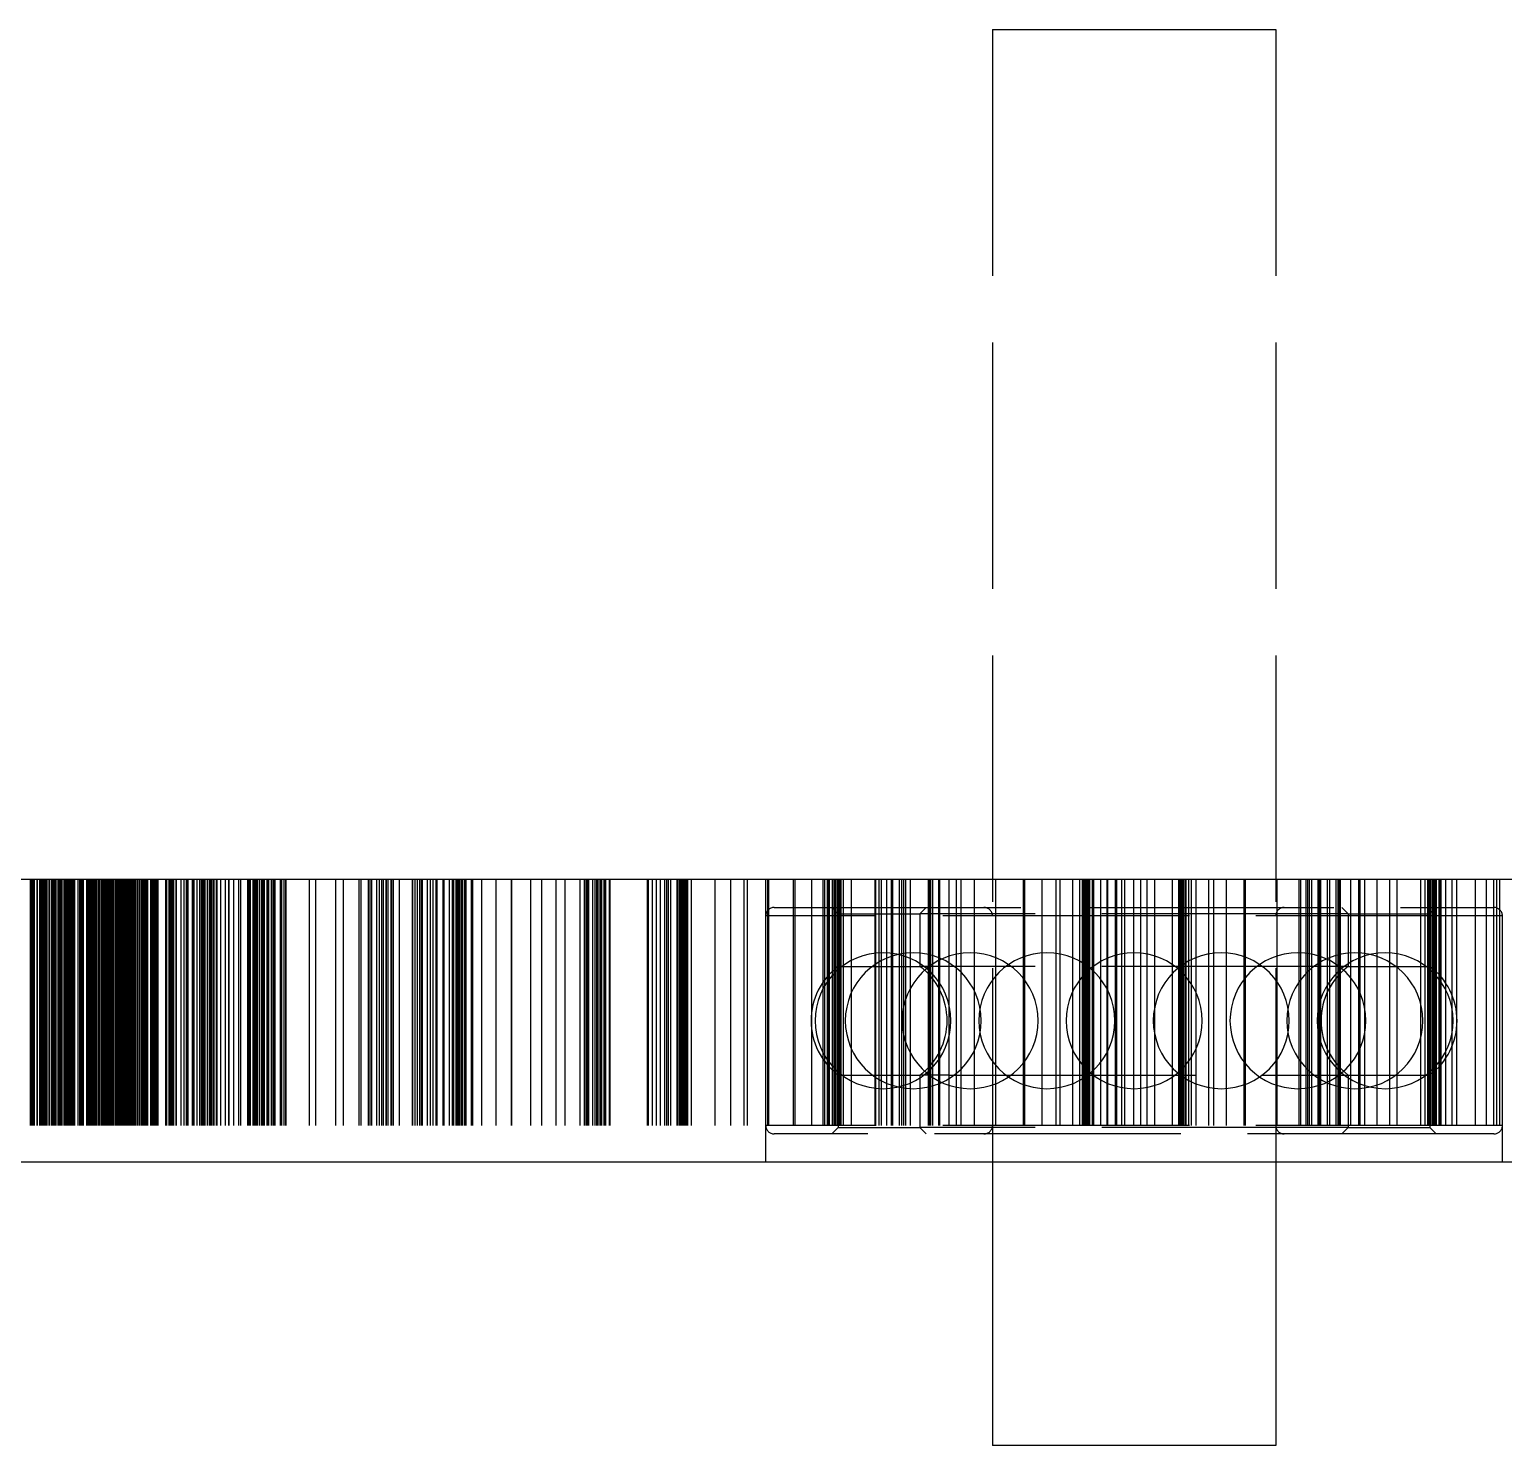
# Model space of a CAD drawing. Extents: x -3282 to 4846, y -1718 to 1845.
# Drawn here: x 4411.6 to 4463.6, y -477.9 to -427.9 of the extents above; entities that cross this region are included whole.
import ezdxf

# ---------------------------------------------------------------- set-up
doc = ezdxf.new("R2010")
doc.units = 0
doc.linetypes.add('DASHED', pattern=[11.05, 8.7, -2.35])
doc.linetypes.add('DOT', pattern=[2.2, 1.1, -1.1])
doc.layers.get('0').update_dxf_attribs({"linetype": 'CONTINUOUS'})
doc.layers.add('INVISIBLE', color=6, linetype='DOT')

msp = doc.modelspace()

# ---------------------------------------------------------------- linework, layer by layer
at = {"color": 1}
for p, q in [((4218.41165, -457.895823), (4526.803805, -457.895823)), ((4526.803805, -467.895823), (4218.41165, -467.895823)), ((4445.550014, -467.895823), (4445.550014, -477.895823)), ((4455.550014, -467.895823), (4455.550014, -477.895823)), ((4455.550014, -477.895823), (4445.550014, -477.895823))]:
    msp.add_line(p, q, dxfattribs=at)
at = {"layer": 'INVISIBLE', "linetype": 'DASHED'}
for p, q in [((4445.550014, -427.895823), (4453.050014, -427.895823)), ((4445.550014, -427.895823), (4445.550014, -467.895823)), ((4453.050014, -427.895823), (4455.550014, -427.895823)), ((4455.550014, -427.895823), (4455.550014, -467.895823)), ((4411.578635, -457.895823), (4411.578635, -467.895823)), ((4411.584308, -457.895823), (4411.584308, -467.895823)), ((4411.59454, -457.895823), (4411.59454, -467.895823)), ((4411.618222, -457.895823), (4411.618222, -467.895823)), ((4411.666254, -457.895823), (4411.666254, -467.895823)), ((4411.693319, -457.895823), (4411.693319, -467.895823)), ((4411.697367, -457.895823), (4411.697367, -467.895823)), ((4411.723903, -457.895823), (4411.723903, -467.895823)), ((4411.82086, -457.895823), (4411.82086, -467.895823)), ((4411.833665, -457.895823), (4411.833665, -467.895823)), ((4411.908695, -457.895823), (4411.908695, -467.895823)), ((4411.91901, -457.895823), (4411.91901, -467.895823)), ((4411.975578, -457.895823), (4411.975578, -467.895823)), ((4411.978363, -457.895823), (4411.978363, -467.895823)), ((4411.999051, -457.895823), (4411.999051, -467.895823)), ((4412.016821, -457.895823), (4412.016821, -467.895823)), ((4412.038075, -457.895823), (4412.038075, -467.895823)), ((4412.057458, -457.895823), (4412.057458, -467.895823)), ((4412.08218, -457.895823), (4412.08218, -467.895823)), ((4412.129649, -457.895823), (4412.129649, -467.895823)), ((4412.166221, -457.895823), (4412.166221, -467.895823)), ((4412.239457, -457.895823), (4412.239457, -467.895823)), ((4412.241621, -457.895823), (4412.241621, -467.895823)), ((4412.251628, -457.895823), (4412.251628, -467.895823)), ((4412.329322, -457.895823), (4412.329322, -467.895823)), ((4412.345583, -457.895823), (4412.345583, -467.895823)), ((4412.353946, -457.895823), (4412.353946, -467.895823)), ((4412.364585, -457.895823), (4412.364585, -467.895823)), ((4412.371982, -457.895823), (4412.371982, -467.895823)), ((4412.374508, -457.895823), (4412.374508, -467.895823)), ((4412.385132, -457.895823), (4412.385132, -467.895823)), ((4412.40103, -457.895823), (4412.40103, -467.895823)), ((4412.422218, -457.895823), (4412.422218, -467.895823)), ((4412.441318, -457.895823), (4412.441318, -467.895823)), ((4412.462951, -457.895823), (4412.462951, -467.895823)), ((4412.467903, -457.895823), (4412.467903, -467.895823)), ((4412.471678, -457.895823), (4412.471678, -467.895823)), ((4412.473357, -457.895823), (4412.473357, -467.895823)), ((4412.488397, -457.895823), (4412.488397, -467.895823)), ((4412.564717, -457.895823), (4412.564717, -467.895823)), ((4412.570732, -457.895823), (4412.570732, -467.895823)), ((4412.597326, -457.895823), (4412.597326, -467.895823)), ((4412.641024, -457.895823), (4412.641024, -467.895823)), ((4412.675717, -457.895823), (4412.675717, -467.895823)), ((4412.684802, -457.895823), (4412.684802, -467.895823)), ((4412.695926, -457.895823), (4412.695926, -467.895823)), ((4412.705078, -457.895823), (4412.705078, -467.895823)), ((4412.77589, -457.895823), (4412.77589, -467.895823)), ((4412.785585, -457.895823), (4412.785585, -467.895823)), ((4412.809782, -457.895823), (4412.809782, -467.895823)), ((4412.815722, -457.895823), (4412.815722, -467.895823)), ((4412.821821, -457.895823), (4412.821821, -467.895823)), ((4412.857368, -457.895823), (4412.857368, -467.895823)), ((4412.863269, -457.895823), (4412.863269, -467.895823)), ((4412.868597, -457.895823), (4412.868597, -467.895823)), ((4412.873984, -457.895823), (4412.873984, -467.895823)), ((4412.91506, -457.895823), (4412.91506, -467.895823)), ((4412.963481, -457.895823), (4412.963481, -467.895823)), ((4412.988818, -457.895823), (4412.988818, -467.895823)), ((4413.002809, -457.895823), (4413.002809, -467.895823)), ((4413.010096, -457.895823), (4413.010096, -467.895823)), ((4413.02987, -457.895823), (4413.02987, -467.895823)), ((4413.044841, -457.895823), (4413.044841, -467.895823)), ((4413.050166, -457.895823), (4413.050166, -467.895823)), ((4413.068494, -457.895823), (4413.068494, -467.895823)), ((4413.076401, -457.895823), (4413.076401, -467.895823)), ((4413.080044, -457.895823), (4413.080044, -467.895823)), ((4413.097269, -457.895823), (4413.097269, -467.895823)), ((4413.106768, -457.895823), (4413.106768, -467.895823)), ((4413.137839, -457.895823), (4413.137839, -467.895823)), ((4413.151533, -457.895823), (4413.151533, -467.895823)), ((4413.264911, -457.895823), (4413.264911, -467.895823)), ((4413.327202, -457.895823), (4413.327202, -467.895823)), ((4413.330756, -457.895823), (4413.330756, -467.895823)), ((4413.337474, -457.895823), (4413.337474, -467.895823)), ((4413.340044, -457.895823), (4413.340044, -467.895823)), ((4413.34609, -457.895823), (4413.34609, -467.895823)), ((4413.362205, -457.895823), (4413.362205, -467.895823)), ((4413.38755, -457.895823), (4413.38755, -467.895823)), ((4413.394971, -457.895823), (4413.394971, -467.895823)), ((4413.398058, -457.895823), (4413.398058, -467.895823)), ((4413.416077, -457.895823), (4413.416077, -467.895823)), ((4413.428379, -457.895823), (4413.428379, -467.895823)), ((4413.457221, -457.895823), (4413.457221, -467.895823)), ((4413.566439, -457.895823), (4413.566439, -467.895823)), ((4413.582259, -457.895823), (4413.582259, -467.895823)), ((4413.590771, -457.895823), (4413.590771, -467.895823)), ((4413.599584, -457.895823), (4413.599584, -467.895823)), ((4413.607915, -457.895823), (4413.607915, -467.895823)), ((4413.624246, -457.895823), (4413.624246, -467.895823)), ((4413.634954, -457.895823), (4413.634954, -467.895823)), ((4413.657862, -457.895823), (4413.657862, -467.895823)), ((4413.668225, -457.895823), (4413.668225, -467.895823)), ((4413.676367, -457.895823), (4413.676367, -467.895823)), ((4413.687173, -457.895823), (4413.687173, -467.895823)), ((4413.697384, -457.895823), (4413.697384, -467.895823)), ((4413.748123, -457.895823), (4413.748123, -467.895823)), ((4413.782662, -457.895823), (4413.782662, -467.895823)), ((4413.809811, -457.895823), (4413.809811, -467.895823)), ((4413.839021, -457.895823), (4413.839021, -467.895823)), ((4413.852854, -457.895823), (4413.852854, -467.895823)), ((4413.855122, -457.895823), (4413.855122, -467.895823)), ((4413.857727, -457.895823), (4413.857727, -467.895823)), ((4413.866657, -457.895823), (4413.866657, -467.895823)), ((4413.912584, -457.895823), (4413.912584, -467.895823)), ((4413.919051, -457.895823), (4413.919051, -467.895823)), ((4413.981911, -457.895823), (4413.981911, -467.895823)), ((4413.985754, -457.895823), (4413.985754, -467.895823)), ((4413.990458, -457.895823), (4413.990458, -467.895823)), ((4413.9963, -457.895823), (4413.9963, -467.895823)), ((4414.00036, -457.895823), (4414.00036, -467.895823)), ((4414.009905, -457.895823), (4414.009905, -467.895823)), ((4414.015965, -457.895823), (4414.015965, -467.895823)), ((4414.078477, -457.895823), (4414.078477, -467.895823)), ((4414.085195, -457.895823), (4414.085195, -467.895823)), ((4414.104329, -457.895823), (4414.104329, -467.895823)), ((4414.134533, -457.895823), (4414.134533, -467.895823)), ((4414.138462, -457.895823), (4414.138462, -467.895823)), ((4414.145831, -457.895823), (4414.145831, -467.895823)), ((4414.147738, -457.895823), (4414.147738, -467.895823)), ((4414.156375, -457.895823), (4414.156375, -467.895823)), ((4414.174632, -457.895823), (4414.174632, -467.895823)), ((4414.183952, -457.895823), (4414.183952, -467.895823)), ((4414.202219, -457.895823), (4414.202219, -467.895823)), ((4414.209134, -457.895823), (4414.209134, -467.895823)), ((4414.251212, -457.895823), (4414.251212, -467.895823)), ((4414.260909, -457.895823), (4414.260909, -467.895823)), ((4414.303661, -457.895823), (4414.303661, -467.895823)), ((4414.306368, -457.895823), (4414.306368, -467.895823)), ((4414.329614, -457.895823), (4414.329614, -467.895823)), ((4414.334356, -457.895823), (4414.334356, -467.895823)), ((4414.370822, -457.895823), (4414.370822, -467.895823)), ((4414.407818, -457.895823), (4414.407818, -467.895823)), ((4414.414282, -457.895823), (4414.414282, -467.895823)), ((4414.416192, -457.895823), (4414.416192, -467.895823)), ((4414.418004, -457.895823), (4414.418004, -467.895823)), ((4414.422156, -457.895823), (4414.422156, -467.895823)), ((4414.442517, -457.895823), (4414.442517, -467.895823)), ((4414.445348, -457.895823), (4414.445348, -467.895823)), ((4414.490284, -457.895823), (4414.490284, -467.895823)), ((4414.512749, -457.895823), (4414.512749, -467.895823)), ((4414.526868, -457.895823), (4414.526868, -467.895823)), ((4414.528739, -457.895823), (4414.528739, -467.895823)), ((4414.577753, -457.895823), (4414.577753, -467.895823)), ((4414.578782, -457.895823), (4414.578782, -467.895823)), ((4414.591387, -457.895823), (4414.591387, -467.895823)), ((4414.60356, -457.895823), (4414.60356, -467.895823)), ((4414.610945, -457.895823), (4414.610945, -467.895823)), ((4414.623229, -457.895823), (4414.623229, -467.895823)), ((4414.626968, -457.895823), (4414.626968, -467.895823)), ((4414.639543, -457.895823), (4414.639543, -467.895823)), ((4414.675079, -457.895823), (4414.675079, -467.895823)), ((4414.68538, -457.895823), (4414.68538, -467.895823)), ((4414.689481, -457.895823), (4414.689481, -467.895823)), ((4414.694876, -457.895823), (4414.694876, -467.895823)), ((4414.713492, -457.895823), (4414.713492, -467.895823)), ((4414.716834, -457.895823), (4414.716834, -467.895823)), ((4414.72857, -457.895823), (4414.72857, -467.895823)), ((4414.754549, -457.895823), (4414.754549, -467.895823)), ((4414.779458, -457.895823), (4414.779458, -467.895823)), ((4414.832848, -457.895823), (4414.832848, -467.895823)), ((4414.847275, -457.895823), (4414.847275, -467.895823)), ((4414.860744, -457.895823), (4414.860744, -467.895823)), ((4414.864685, -457.895823), (4414.864685, -467.895823)), ((4414.874583, -457.895823), (4414.874583, -467.895823)), ((4414.902083, -457.895823), (4414.902083, -467.895823)), ((4414.906838, -457.895823), (4414.906838, -467.895823)), ((4414.926047, -457.895823), (4414.926047, -467.895823)), ((4414.927086, -457.895823), (4414.927086, -467.895823)), ((4414.944829, -457.895823), (4414.944829, -467.895823)), ((4414.947597, -457.895823), (4414.947597, -467.895823)), ((4414.974191, -457.895823), (4414.974191, -467.895823)), ((4414.988839, -457.895823), (4414.988839, -467.895823)), ((4415.005939, -457.895823), (4415.005939, -467.895823)), ((4415.009647, -457.895823), (4415.009647, -467.895823)), ((4415.011167, -457.895823), (4415.011167, -467.895823)), ((4415.035107, -457.895823), (4415.035107, -467.895823)), ((4415.039833, -457.895823), (4415.039833, -467.895823)), ((4415.042295, -457.895823), (4415.042295, -467.895823)), ((4415.05367, -457.895823), (4415.05367, -467.895823)), ((4415.081613, -457.895823), (4415.081613, -467.895823)), ((4415.109721, -457.895823), (4415.109721, -467.895823)), ((4415.118483, -457.895823), (4415.118483, -467.895823)), ((4415.128817, -457.895823), (4415.128817, -467.895823)), ((4415.133576, -457.895823), (4415.133576, -467.895823)), ((4415.142871, -457.895823), (4415.142871, -467.895823)), ((4415.180113, -457.895823), (4415.180113, -467.895823)), ((4415.181665, -457.895823), (4415.181665, -467.895823)), ((4415.206822, -457.895823), (4415.206822, -467.895823)), ((4415.217101, -457.895823), (4415.217101, -467.895823)), ((4415.24185, -457.895823), (4415.24185, -467.895823)), ((4415.269992, -457.895823), (4415.269992, -467.895823)), ((4415.276145, -457.895823), (4415.276145, -467.895823)), ((4415.280137, -457.895823), (4415.280137, -467.895823)), ((4415.286698, -457.895823), (4415.286698, -467.895823)), ((4415.296111, -457.895823), (4415.296111, -467.895823)), ((4415.304863, -457.895823), (4415.304863, -467.895823)), ((4415.359319, -457.895823), (4415.359319, -467.895823)), ((4415.361408, -457.895823), (4415.361408, -467.895823)), ((4415.419224, -457.895823), (4415.419224, -467.895823)), ((4415.432935, -457.895823), (4415.432935, -467.895823)), ((4415.435882, -457.895823), (4415.435882, -467.895823)), ((4415.491645, -457.895823), (4415.491645, -467.895823)), ((4415.492749, -457.895823), (4415.492749, -467.895823)), ((4415.514217, -457.895823), (4415.514217, -467.895823)), ((4415.522025, -457.895823), (4415.522025, -467.895823)), ((4415.536128, -457.895823), (4415.536128, -467.895823)), ((4415.583683, -457.895823), (4415.583683, -467.895823)), ((4415.594157, -457.895823), (4415.594157, -467.895823)), ((4415.607596, -457.895823), (4415.607596, -467.895823)), ((4415.658038, -457.895823), (4415.658038, -467.895823)), ((4415.659413, -457.895823), (4415.659413, -467.895823)), ((4415.667254, -457.895823), (4415.667254, -467.895823)), ((4415.68317, -457.895823), (4415.68317, -467.895823)), ((4415.690621, -457.895823), (4415.690621, -467.895823)), ((4415.712643, -457.895823), (4415.712643, -467.895823)), ((4415.713774, -457.895823), (4415.713774, -467.895823)), ((4415.721675, -457.895823), (4415.721675, -467.895823)), ((4415.836595, -457.895823), (4415.836595, -467.895823)), ((4415.841324, -457.895823), (4415.841324, -467.895823)), ((4415.888304, -457.895823), (4415.888304, -467.895823)), ((4415.939215, -457.895823), (4415.939215, -467.895823)), ((4415.954664, -457.895823), (4415.954664, -467.895823)), ((4415.961908, -457.895823), (4415.961908, -467.895823)), ((4415.999636, -457.895823), (4415.999636, -467.895823)), ((4416.01115, -457.895823), (4416.01115, -467.895823)), ((4416.01852, -457.895823), (4416.01852, -467.895823)), ((4416.04229, -457.895823), (4416.04229, -467.895823)), ((4416.06041, -457.895823), (4416.06041, -467.895823)), ((4416.088445, -457.895823), (4416.088445, -467.895823)), ((4416.356995, -457.895823), (4416.356995, -467.895823)), ((4416.396676, -457.895823), (4416.396676, -467.895823)), ((4416.480452, -457.895823), (4416.480452, -467.895823)), ((4416.498675, -457.895823), (4416.498675, -467.895823)), ((4416.536169, -457.895823), (4416.536169, -467.895823)), ((4416.542766, -457.895823), (4416.542766, -467.895823)), ((4416.55941, -457.895823), (4416.55941, -467.895823)), ((4416.565921, -457.895823), (4416.565921, -467.895823)), ((4416.590638, -457.895823), (4416.590638, -467.895823)), ((4416.595299, -457.895823), (4416.595299, -467.895823)), ((4416.605152, -457.895823), (4416.605152, -467.895823)), ((4416.613031, -457.895823), (4416.613031, -467.895823)), ((4416.629606, -457.895823), (4416.629606, -467.895823)), ((4416.640105, -457.895823), (4416.640105, -467.895823)), ((4416.640902, -457.895823), (4416.640902, -467.895823)), ((4416.721452, -457.895823), (4416.721452, -467.895823)), ((4416.7331, -457.895823), (4416.7331, -467.895823)), ((4416.898484, -457.895823), (4416.898484, -467.895823)), ((4417.011618, -457.895823), (4417.011618, -467.895823)), ((4417.084833, -457.895823), (4417.084833, -467.895823)), ((4417.096434, -457.895823), (4417.096434, -467.895823)), ((4417.111754, -457.895823), (4417.111754, -467.895823)), ((4417.11318, -457.895823), (4417.11318, -467.895823)), ((4417.151532, -457.895823), (4417.151532, -467.895823)), ((4417.299652, -457.895823), (4417.299652, -467.895823)), ((4417.349773, -457.895823), (4417.349773, -467.895823)), ((4417.357965, -457.895823), (4417.357965, -467.895823)), ((4417.465785, -457.895823), (4417.465785, -467.895823)), ((4417.556179, -457.895823), (4417.556179, -467.895823)), ((4417.617088, -457.895823), (4417.617088, -467.895823)), ((4417.620132, -457.895823), (4417.620132, -467.895823)), ((4417.626378, -457.895823), (4417.626378, -467.895823)), ((4417.651412, -457.895823), (4417.651412, -467.895823)), ((4417.659855, -457.895823), (4417.659855, -467.895823)), ((4417.695975, -457.895823), (4417.695975, -467.895823)), ((4417.69907, -457.895823), (4417.69907, -467.895823)), ((4417.703585, -457.895823), (4417.703585, -467.895823)), ((4417.742332, -457.895823), (4417.742332, -467.895823)), ((4417.751089, -457.895823), (4417.751089, -467.895823)), ((4417.825895, -457.895823), (4417.825895, -467.895823)), ((4417.90258, -457.895823), (4417.90258, -467.895823)), ((4417.912974, -457.895823), (4417.912974, -467.895823)), ((4417.946091, -457.895823), (4417.946091, -467.895823)), ((4417.970189, -457.895823), (4417.970189, -467.895823)), ((4417.987531, -457.895823), (4417.987531, -467.895823)), ((4418.038334, -457.895823), (4418.038334, -467.895823)), ((4418.070512, -457.895823), (4418.070512, -467.895823)), ((4418.149567, -457.895823), (4418.149567, -467.895823)), ((4418.151286, -457.895823), (4418.151286, -467.895823)), ((4418.175505, -457.895823), (4418.175505, -467.895823)), ((4418.307439, -457.895823), (4418.307439, -467.895823)), ((4418.462784, -457.895823), (4418.462784, -467.895823)), ((4418.586165, -457.895823), (4418.586165, -467.895823)), ((4418.595183, -457.895823), (4418.595183, -467.895823)), ((4418.757308, -457.895823), (4418.757308, -467.895823)), ((4418.93457, -457.895823), (4418.93457, -467.895823)), ((4419.005492, -457.895823), (4419.005492, -467.895823)), ((4419.010202, -457.895823), (4419.010202, -467.895823)), ((4419.259364, -457.895823), (4419.259364, -467.895823)), ((4419.296957, -457.895823), (4419.296957, -467.895823)), ((4419.319605, -457.895823), (4419.319605, -467.895823)), ((4419.352288, -457.895823), (4419.352288, -467.895823)), ((4419.354417, -457.895823), (4419.354417, -467.895823)), ((4419.437247, -457.895823), (4419.437247, -467.895823)), ((4419.462575, -457.895823), (4419.462575, -467.895823)), ((4419.472196, -457.895823), (4419.472196, -467.895823)), ((4419.506013, -457.895823), (4419.506013, -467.895823)), ((4419.54622, -457.895823), (4419.54622, -467.895823)), ((4419.595903, -457.895823), (4419.595903, -467.895823)), ((4419.669595, -457.895823), (4419.669595, -467.895823)), ((4419.674828, -457.895823), (4419.674828, -467.895823)), ((4419.744783, -457.895823), (4419.744783, -467.895823)), ((4419.779069, -457.895823), (4419.779069, -467.895823)), ((4419.805102, -457.895823), (4419.805102, -467.895823)), ((4419.848797, -457.895823), (4419.848797, -467.895823)), ((4419.934929, -457.895823), (4419.934929, -467.895823)), ((4419.941248, -457.895823), (4419.941248, -467.895823)), ((4419.984212, -457.895823), (4419.984212, -467.895823)), ((4419.996137, -457.895823), (4419.996137, -467.895823)), ((4420.088313, -457.895823), (4420.088313, -467.895823)), ((4420.107524, -457.895823), (4420.107524, -467.895823)), ((4420.163638, -457.895823), (4420.163638, -467.895823)), ((4420.198327, -457.895823), (4420.198327, -467.895823)), ((4420.217642, -457.895823), (4420.217642, -467.895823)), ((4420.221645, -457.895823), (4420.221645, -467.895823)), ((4420.412206, -457.895823), (4420.412206, -467.895823)), ((4420.442367, -457.895823), (4420.442367, -467.895823)), ((4420.449359, -457.895823), (4420.449359, -467.895823)), ((4420.451923, -457.895823), (4420.451923, -467.895823)), ((4420.536485, -457.895823), (4420.536485, -467.895823)), ((4420.598041, -457.895823), (4420.598041, -467.895823)), ((4420.601041, -457.895823), (4420.601041, -467.895823)), ((4420.61076, -457.895823), (4420.61076, -467.895823)), ((4421.434325, -457.895823), (4421.434325, -467.895823)), ((4421.655655, -457.895823), (4421.655655, -467.895823)), ((4422.35827, -457.895823), (4422.35827, -467.895823)), ((4422.627947, -457.895823), (4422.627947, -467.895823)), ((4423.184131, -457.895823), (4423.184131, -467.895823)), ((4423.25512, -457.895823), (4423.25512, -467.895823)), ((4423.510663, -457.895823), (4423.510663, -467.895823)), ((4423.574796, -457.895823), (4423.574796, -467.895823)), ((4423.63309, -457.895823), (4423.63309, -467.895823)), ((4423.805539, -457.895823), (4423.805539, -467.895823)), ((4423.812637, -457.895823), (4423.812637, -467.895823)), ((4423.905832, -457.895823), (4423.905832, -467.895823)), ((4423.983616, -457.895823), (4423.983616, -467.895823)), ((4424.038434, -457.895823), (4424.038434, -467.895823)), ((4424.142628, -457.895823), (4424.142628, -467.895823)), ((4424.150064, -457.895823), (4424.150064, -467.895823)), ((4424.213395, -457.895823), (4424.213395, -467.895823)), ((4424.31432, -457.895823), (4424.31432, -467.895823)), ((4424.334403, -457.895823), (4424.334403, -467.895823)), ((4424.390816, -457.895823), (4424.390816, -467.895823)), ((4424.607956, -457.895823), (4424.607956, -467.895823)), ((4425.072567, -457.895823), (4425.072567, -467.895823)), ((4425.075693, -457.895823), (4425.075693, -467.895823)), ((4425.166861, -457.895823), (4425.166861, -467.895823)), ((4425.247541, -457.895823), (4425.247541, -467.895823)), ((4425.321518, -457.895823), (4425.321518, -467.895823)), ((4425.386922, -457.895823), (4425.386922, -467.895823)), ((4425.418936, -457.895823), (4425.418936, -467.895823)), ((4425.597942, -457.895823), (4425.597942, -467.895823)), ((4425.70488, -457.895823), (4425.70488, -467.895823)), ((4425.799195, -457.895823), (4425.799195, -467.895823)), ((4425.905716, -457.895823), (4425.905716, -467.895823)), ((4425.941133, -457.895823), (4425.941133, -467.895823)), ((4426.153618, -457.895823), (4426.153618, -467.895823)), ((4426.184491, -457.895823), (4426.184491, -467.895823)), ((4426.369052, -457.895823), (4426.369052, -467.895823)), ((4426.474009, -457.895823), (4426.474009, -467.895823)), ((4426.502141, -457.895823), (4426.502141, -467.895823)), ((4426.528404, -457.895823), (4426.528404, -467.895823)), ((4426.610335, -457.895823), (4426.610335, -467.895823)), ((4426.613856, -457.895823), (4426.613856, -467.895823)), ((4426.66127, -457.895823), (4426.66127, -467.895823)), ((4426.669499, -457.895823), (4426.669499, -467.895823)), ((4426.702692, -457.895823), (4426.702692, -467.895823)), ((4426.733017, -457.895823), (4426.733017, -467.895823)), ((4426.793602, -457.895823), (4426.793602, -467.895823)), ((4426.798091, -457.895823), (4426.798091, -467.895823)), ((4426.83734, -457.895823), (4426.83734, -467.895823)), ((4426.904389, -457.895823), (4426.904389, -467.895823)), ((4426.918562, -457.895823), (4426.918562, -467.895823)), ((4426.960429, -457.895823), (4426.960429, -467.895823)), ((4427.15274, -457.895823), (4427.15274, -467.895823)), ((4427.192023, -457.895823), (4427.192023, -467.895823)), ((4427.511772, -457.895823), (4427.511772, -467.895823)), ((4427.512758, -457.895823), (4427.512758, -467.895823)), ((4428.021192, -457.895823), (4428.021192, -467.895823)), ((4428.565628, -457.895823), (4428.565628, -467.895823)), ((4428.577048, -457.895823), (4428.577048, -467.895823)), ((4429.244359, -457.895823), (4429.244359, -467.895823)), ((4429.626535, -457.895823), (4429.626535, -467.895823)), ((4430.142374, -457.895823), (4430.142374, -467.895823)), ((4430.457703, -457.895823), (4430.457703, -467.895823)), ((4430.981706, -457.895823), (4430.981706, -467.895823)), ((4431.134116, -457.895823), (4431.134116, -467.895823)), ((4431.191457, -457.895823), (4431.191457, -467.895823)), ((4431.243706, -457.895823), (4431.243706, -467.895823)), ((4431.291047, -457.895823), (4431.291047, -467.895823)), ((4431.430166, -457.895823), (4431.430166, -467.895823)), ((4431.43586, -457.895823), (4431.43586, -467.895823)), ((4431.510358, -457.895823), (4431.510358, -467.895823)), ((4431.572131, -457.895823), (4431.572131, -467.895823)), ((4431.61542, -457.895823), (4431.61542, -467.895823)), ((4431.697053, -457.895823), (4431.697053, -467.895823)), ((4431.702843, -457.895823), (4431.702843, -467.895823)), ((4431.751931, -457.895823), (4431.751931, -467.895823)), ((4431.829175, -457.895823), (4431.829175, -467.895823)), ((4431.844364, -457.895823), (4431.844364, -467.895823)), ((4431.886581, -457.895823), (4431.886581, -467.895823)), ((4432.017529, -457.895823), (4432.017529, -467.895823)), ((4432.042266, -457.895823), (4432.042266, -467.895823)), ((4433.36189, -457.895823), (4433.36189, -467.895823)), ((4433.385388, -457.895823), (4433.385388, -467.895823)), ((4433.397092, -457.895823), (4433.397092, -467.895823)), ((4433.54149, -457.895823), (4433.54149, -467.895823)), ((4433.679217, -457.895823), (4433.679217, -467.895823)), ((4433.820299, -457.895823), (4433.820299, -467.895823)), ((4433.973942, -457.895823), (4433.973942, -467.895823)), ((4434.039595, -457.895823), (4434.039595, -467.895823)), ((4434.101952, -457.895823), (4434.101952, -467.895823)), ((4434.183907, -457.895823), (4434.183907, -467.895823)), ((4434.411986, -457.895823), (4434.411986, -467.895823)), ((4434.425722, -457.895823), (4434.425722, -467.895823)), ((4434.438906, -457.895823), (4434.438906, -467.895823)), ((4434.497971, -457.895823), (4434.497971, -467.895823)), ((4434.508081, -457.895823), (4434.508081, -467.895823)), ((4434.53768, -457.895823), (4434.53768, -467.895823)), ((4434.549277, -457.895823), (4434.549277, -467.895823)), ((4434.560447, -457.895823), (4434.560447, -467.895823)), ((4434.597354, -457.895823), (4434.597354, -467.895823)), ((4434.599008, -457.895823), (4434.599008, -467.895823)), ((4434.62181, -457.895823), (4434.62181, -467.895823)), ((4434.642525, -457.895823), (4434.642525, -467.895823)), ((4434.658154, -457.895823), (4434.658154, -467.895823)), ((4434.669321, -457.895823), (4434.669321, -467.895823)), ((4434.690544, -457.895823), (4434.690544, -467.895823)), ((4434.693006, -457.895823), (4434.693006, -467.895823)), ((4434.714902, -457.895823), (4434.714902, -467.895823)), ((4434.753892, -457.895823), (4434.753892, -467.895823)), ((4434.762408, -457.895823), (4434.762408, -467.895823)), ((4434.788199, -457.895823), (4434.788199, -467.895823)), ((4434.915847, -457.895823), (4434.915847, -467.895823)), ((4434.917585, -457.895823), (4434.917585, -467.895823)), ((4435.752532, -457.895823), (4435.752532, -467.895823)), ((4436.300219, -457.895823), (4436.300219, -467.895823)), ((4436.771062, -457.895823), (4436.771062, -467.895823)), ((4436.897207, -457.895823), (4436.897207, -467.895823)), ((4437.550014, -459.195823), (4437.550014, -457.895823)), ((4437.61175, -457.895823), (4437.61175, -467.895823)), ((4437.649712, -457.895823), (4437.649712, -467.895823)), ((4438.511871, -457.895823), (4438.511871, -467.895823)), ((4438.57012, -457.895823), (4438.57012, -467.895823)), ((4439.165589, -457.895823), (4439.165589, -467.895823)), ((4439.563521, -457.895823), (4439.563521, -467.895823)), ((4439.624827, -457.895823), (4439.624827, -467.895823)), ((4439.718312, -457.895823), (4439.718312, -467.895823)), ((4439.756394, -457.895823), (4439.756394, -467.895823)), ((4439.790713, -457.895823), (4439.790713, -467.895823)), ((4439.890423, -457.895823), (4439.890423, -467.895823)), ((4439.894464, -457.895823), (4439.894464, -467.895823)), ((4439.947008, -457.895823), (4439.947008, -467.895823)), ((4439.990071, -457.895823), (4439.990071, -467.895823)), ((4440.019937, -457.895823), (4440.019937, -467.895823)), ((4440.075443, -457.895823), (4440.075443, -467.895823)), ((4440.079333, -457.895823), (4440.079333, -467.895823)), ((4440.112034, -457.895823), (4440.112034, -467.895823)), ((4440.162221, -457.895823), (4440.162221, -467.895823)), ((4440.171852, -457.895823), (4440.171852, -467.895823)), ((4440.198028, -457.895823), (4440.198028, -467.895823)), ((4440.285453, -457.895823), (4440.285453, -467.895823)), ((4440.561489, -457.895823), (4440.561489, -467.895823)), ((4441.396625, -457.895823), (4441.396625, -467.895823)), ((4441.422332, -457.895823), (4441.422332, -467.895823)), ((4441.53385, -457.895823), (4441.53385, -467.895823)), ((4441.619256, -457.895823), (4441.619256, -467.895823)), ((4441.813359, -457.895823), (4441.813359, -467.895823)), ((4441.980705, -457.895823), (4441.980705, -467.895823)), ((4442.020858, -457.895823), (4442.020858, -467.895823)), ((4442.261993, -457.895823), (4442.261993, -467.895823)), ((4442.338377, -457.895823), (4442.338377, -467.895823)), ((4442.414485, -457.895823), (4442.414485, -467.895823)), ((4442.484461, -457.895823), (4442.484461, -467.895823)), ((4442.648884, -457.895823), (4442.648884, -467.895823)), ((4443.278489, -457.895823), (4443.278489, -467.895823)), ((4443.280621, -457.895823), (4443.280621, -467.895823)), ((4443.281296, -457.895823), (4443.281296, -467.895823)), ((4443.284533, -457.895823), (4443.284533, -467.895823)), ((4443.291312, -457.895823), (4443.291312, -467.895823)), ((4443.293762, -457.895823), (4443.293762, -467.895823)), ((4443.295721, -457.895823), (4443.295721, -467.895823)), ((4443.301166, -457.895823), (4443.301166, -467.895823)), ((4443.304836, -457.895823), (4443.304836, -467.895823)), ((4443.328441, -457.895823), (4443.328441, -467.895823)), ((4443.362242, -457.895823), (4443.362242, -467.895823)), ((4443.428326, -457.895823), (4443.428326, -467.895823)), ((4443.650436, -457.895823), (4443.650436, -467.895823)), ((4443.684671, -457.895823), (4443.684671, -467.895823)), ((4444.012391, -457.895823), (4444.012391, -467.895823)), ((4444.268943, -457.895823), (4444.268943, -467.895823)), ((4444.434763, -457.895823), (4444.434763, -467.895823)), ((4444.904154, -457.895823), (4444.904154, -467.895823)), ((4445.662448, -457.895823), (4445.662448, -467.895823)), ((4446.632557, -457.895823), (4446.632557, -467.895823)), ((4446.676504, -457.895823), (4446.676504, -467.895823)), ((4447.297602, -457.895823), (4447.297602, -467.895823)), ((4447.789038, -457.895823), (4447.789038, -467.895823)), ((4447.923332, -457.895823), (4447.923332, -467.895823)), ((4448.371029, -457.895823), (4448.371029, -467.895823)), ((4448.625499, -457.895823), (4448.625499, -467.895823)), ((4448.718565, -457.895823), (4448.718565, -467.895823)), ((4448.740815, -457.895823), (4448.740815, -467.895823)), ((4448.760612, -457.895823), (4448.760612, -467.895823)), ((4448.774385, -457.895823), (4448.774385, -467.895823)), ((4448.816554, -457.895823), (4448.816554, -467.895823)), ((4448.818766, -457.895823), (4448.818766, -467.895823)), ((4448.84706, -457.895823), (4448.84706, -467.895823)), ((4448.869531, -457.895823), (4448.869531, -467.895823)), ((4448.88467, -457.895823), (4448.88467, -467.895823)), ((4448.911622, -457.895823), (4448.911622, -467.895823)), ((4448.913443, -457.895823), (4448.913443, -467.895823)), ((4448.928326, -457.895823), (4448.928326, -467.895823)), ((4448.949263, -457.895823), (4448.949263, -467.895823)), ((4448.952916, -457.895823), (4448.952916, -467.895823)), ((4448.961906, -457.895823), (4448.961906, -467.895823)), ((4448.977251, -457.895823), (4448.977251, -467.895823)), ((4449.067249, -457.895823), (4449.067249, -467.895823)), ((4449.112314, -457.895823), (4449.112314, -467.895823)), ((4449.360804, -457.895823), (4449.360804, -467.895823)), ((4449.583837, -457.895823), (4449.583837, -467.895823)), ((4449.610338, -457.895823), (4449.610338, -467.895823)), ((4449.883244, -457.895823), (4449.883244, -467.895823)), ((4449.925047, -457.895823), (4449.925047, -467.895823)), ((4450.099859, -457.895823), (4450.099859, -467.895823)), ((4450.210695, -457.895823), (4450.210695, -467.895823)), ((4450.526537, -457.895823), (4450.526537, -467.895823)), ((4450.772627, -457.895823), (4450.772627, -467.895823)), ((4451.000168, -457.895823), (4451.000168, -467.895823)), ((4451.27053, -457.895823), (4451.27053, -467.895823)), ((4451.888541, -457.895823), (4451.888541, -467.895823)), ((4452.122777, -457.895823), (4452.122777, -467.895823)), ((4452.138122, -457.895823), (4452.138122, -467.895823)), ((4452.147112, -457.895823), (4452.147112, -467.895823)), ((4452.150764, -457.895823), (4452.150764, -467.895823)), ((4452.171701, -457.895823), (4452.171701, -467.895823)), ((4452.186585, -457.895823), (4452.186585, -467.895823)), ((4452.188406, -457.895823), (4452.188406, -467.895823)), ((4452.215357, -457.895823), (4452.215357, -467.895823)), ((4452.230498, -457.895823), (4452.230498, -467.895823)), ((4452.252968, -457.895823), (4452.252968, -467.895823)), ((4452.281261, -457.895823), (4452.281261, -467.895823)), ((4452.283473, -457.895823), (4452.283473, -467.895823)), ((4452.339416, -457.895823), (4452.339416, -467.895823)), ((4452.359213, -457.895823), (4452.359213, -467.895823)), ((4452.381462, -457.895823), (4452.381462, -467.895823)), ((4452.474528, -457.895823), (4452.474528, -467.895823)), ((4452.558881, -457.895823), (4452.558881, -467.895823)), ((4452.728999, -457.895823), (4452.728999, -467.895823)), ((4453.176696, -457.895823), (4453.176696, -467.895823)), ((4453.35723, -457.895823), (4453.35723, -467.895823)), ((4453.802426, -457.895823), (4453.802426, -467.895823)), ((4454.422032, -457.895823), (4454.422032, -467.895823)), ((4454.46747, -457.895823), (4454.46747, -467.895823)), ((4455.586973, -457.895823), (4455.586973, -467.895823)), ((4456.359888, -457.895823), (4456.359888, -467.895823)), ((4456.429574, -457.895823), (4456.429574, -467.895823)), ((4456.616205, -457.895823), (4456.616205, -467.895823)), ((4456.665265, -457.895823), (4456.665265, -467.895823)), ((4456.728419, -457.895823), (4456.728419, -467.895823)), ((4456.811949, -457.895823), (4456.811949, -467.895823)), ((4457.032168, -457.895823), (4457.032168, -467.895823)), ((4457.087637, -457.895823), (4457.087637, -467.895823)), ((4457.135035, -457.895823), (4457.135035, -467.895823)), ((4457.369151, -457.895823), (4457.369151, -467.895823)), ((4457.449591, -457.895823), (4457.449591, -467.895823)), ((4457.671701, -457.895823), (4457.671701, -467.895823)), ((4457.737786, -457.895823), (4457.737786, -467.895823)), ((4457.771587, -457.895823), (4457.771587, -467.895823)), ((4457.781323, -457.895823), (4457.781323, -467.895823)), ((4457.795192, -457.895823), (4457.795192, -467.895823)), ((4457.798861, -457.895823), (4457.798861, -467.895823)), ((4457.80378, -457.895823), (4457.80378, -467.895823)), ((4457.806266, -457.895823), (4457.806266, -467.895823)), ((4457.808716, -457.895823), (4457.808716, -467.895823)), ((4457.815494, -457.895823), (4457.815494, -467.895823)), ((4457.818447, -457.895823), (4457.818447, -467.895823)), ((4457.818732, -457.895823), (4457.818732, -467.895823)), ((4457.822436, -457.895823), (4457.822436, -467.895823)), ((4458.189, -457.895823), (4458.189, -467.895823)), ((4458.473152, -457.895823), (4458.473152, -467.895823)), ((4458.515559, -457.895823), (4458.515559, -467.895823)), ((4458.685543, -457.895823), (4458.685543, -467.895823)), ((4459.121891, -457.895823), (4459.121891, -467.895823)), ((4459.566178, -457.895823), (4459.566178, -467.895823)), ((4459.824093, -457.895823), (4459.824093, -467.895823)), ((4460.658609, -457.895823), (4460.658609, -467.895823)), ((4460.814575, -457.895823), (4460.814575, -467.895823)), ((4460.902, -457.895823), (4460.902, -467.895823)), ((4460.928176, -457.895823), (4460.928176, -467.895823)), ((4460.937807, -457.895823), (4460.937807, -467.895823)), ((4460.987994, -457.895823), (4460.987994, -467.895823)), ((4461.020694, -457.895823), (4461.020694, -467.895823)), ((4461.024585, -457.895823), (4461.024585, -467.895823)), ((4461.08009, -457.895823), (4461.08009, -467.895823)), ((4461.109959, -457.895823), (4461.109959, -467.895823)), ((4461.15302, -457.895823), (4461.15302, -467.895823)), ((4461.205563, -457.895823), (4461.205563, -467.895823)), ((4461.209605, -457.895823), (4461.209605, -467.895823)), ((4461.309315, -457.895823), (4461.309315, -467.895823)), ((4461.343634, -457.895823), (4461.343634, -467.895823)), ((4461.381715, -457.895823), (4461.381715, -467.895823)), ((4461.536505, -457.895823), (4461.536505, -467.895823)), ((4461.768969, -457.895823), (4461.768969, -467.895823)), ((4461.934439, -457.895823), (4461.934439, -467.895823)), ((4462.588157, -457.895823), (4462.588157, -467.895823)), ((4462.980641, -457.895823), (4462.980641, -467.895823)), ((4463.239015, -457.895823), (4463.239015, -467.895823)), ((4463.338462, -457.895823), (4463.338462, -467.895823)), ((4463.450316, -457.895823), (4463.450316, -467.895823)), ((4463.550014, -467.895823), (4463.550014, -457.895823)), ((4437.850014, -458.895823), (4463.250014, -458.895823)), ((4439.885014, -458.895823), (4440.110014, -459.120823)), ((4443.215014, -458.895823), (4442.990014, -459.120823)), ((4457.885014, -458.895823), (4458.110014, -459.120823)), ((4461.215014, -458.895823), (4460.990014, -459.120823)), ((4439.291684, -459.195823), (4437.550014, -459.195823)), ((4437.550014, -466.595823), (4437.550014, -459.195823)), ((4463.550014, -459.195823), (4439.291684, -459.195823)), ((4440.110014, -459.120823), (4442.990014, -459.120823)), ((4440.110014, -459.120823), (4440.110014, -460.975823)), ((4444.002862, -459.120823), (4442.990014, -459.120823)), ((4442.990014, -459.120823), (4442.990014, -460.975823)), ((4458.110014, -459.120823), (4444.002862, -459.120823)), ((4458.110014, -459.120823), (4458.110014, -460.975823)), ((4458.110014, -459.120823), (4460.990014, -459.120823)), ((4460.990014, -459.120823), (4460.990014, -460.975823)), ((4440.110014, -460.975823), (4442.990014, -460.975823)), ((4444.002862, -460.975823), (4442.990014, -460.975823)), ((4458.110014, -460.975823), (4444.002862, -460.975823)), ((4458.110014, -460.975823), (4460.990014, -460.975823)), ((4440.110014, -464.815823), (4442.990014, -464.815823)), ((4440.110014, -464.815823), (4440.110014, -466.670823)), ((4444.002862, -464.815823), (4442.990014, -464.815823)), ((4442.990014, -464.815823), (4442.990014, -466.670823)), ((4444.002862, -464.815823), (4458.110014, -464.815823)), ((4458.110014, -464.815823), (4458.110014, -466.670823)), ((4458.110014, -464.815823), (4460.990014, -464.815823)), ((4460.990014, -464.815823), (4460.990014, -466.670823)), ((4439.291684, -466.595823), (4437.550014, -466.595823)), ((4437.550014, -467.895823), (4437.550014, -466.595823)), ((4463.550014, -466.595823), (4439.291684, -466.595823)), ((4440.110014, -466.670823), (4439.885014, -466.895823)), ((4440.110014, -466.670823), (4442.990014, -466.670823)), ((4444.002862, -466.670823), (4442.990014, -466.670823)), ((4442.990014, -466.670823), (4443.215014, -466.895823)), ((4458.110014, -466.670823), (4444.002862, -466.670823)), ((4458.110014, -466.670823), (4457.885014, -466.895823)), ((4458.110014, -466.670823), (4460.990014, -466.670823)), ((4460.990014, -466.670823), (4461.215014, -466.895823)), ((4439.551491, -466.895823), (4437.850014, -466.895823)), ((4463.250014, -466.895823), (4439.551491, -466.895823))]:
    msp.add_line(p, q, dxfattribs=at)
for centre, radius, start, end in [((4437.850014, -459.195823), 0.3, 90, 180), ((4445.250014, -459.195823), 0.3, 0, 90), ((4455.850014, -459.195823), 0.3, 90, 180), ((4463.250014, -459.195823), 0.3, 0, 90), ((4441.550014, -462.895823), 2.4, 126.869898, 233.130102), ((4441.686744, -462.895823), 2.4, 90, 180), ((4442.755785, -462.895823), 2.4, 90, 180), ((4441.686744, -462.895823), 2.4, 0, 90), ((4444.764925, -462.895823), 2.4, 90, 180), ((4442.755785, -462.895823), 2.4, 0, 90), ((4441.550014, -462.895823), 2.4, 306.869898, 53.130102), ((4444.764925, -462.895823), 2.4, 0, 90), ((4447.471833, -462.895823), 2.4, 90, 180), ((4447.471833, -462.895823), 2.4, 0, 90), ((4450.550014, -462.895823), 2.4, 90, 180), ((4450.550014, -462.895823), 2.4, 0, 90), ((4453.628195, -462.895823), 2.4, 90, 180), ((4453.628195, -462.895823), 2.4, 0, 90), ((4456.335102, -462.895823), 2.4, 90, 180), ((4458.344242, -462.895823), 2.4, 90, 180), ((4456.335102, -462.895823), 2.4, 0, 90), ((4459.413284, -462.895823), 2.4, 90, 180), ((4459.550014, -462.895823), 2.4, 126.869898, 233.130102), ((4458.344242, -462.895823), 2.4, 0, 90), ((4459.413284, -462.895823), 2.4, 0, 90), ((4459.550014, -462.895823), 2.4, 306.869898, 53.130102), ((4441.686744, -462.895823), 2.4, 180, 270), ((4442.755785, -462.895823), 2.4, 180, 270), ((4441.686744, -462.895823), 2.4, 270, 0), ((4444.764925, -462.895823), 2.4, 180, 270), ((4442.755785, -462.895823), 2.4, 270, 0), ((4444.764925, -462.895823), 2.4, 270, 0), ((4447.471833, -462.895823), 2.4, 180, 270), ((4447.471833, -462.895823), 2.4, 270, 0), ((4450.550014, -462.895823), 2.4, 180, 270), ((4450.550014, -462.895823), 2.4, 270, 0), ((4453.628195, -462.895823), 2.4, 180, 270), ((4453.628195, -462.895823), 2.4, 270, 0), ((4456.335102, -462.895823), 2.4, 180, 270), ((4458.344242, -462.895823), 2.4, 180, 270), ((4456.335102, -462.895823), 2.4, 270, 0), ((4459.413284, -462.895823), 2.4, 180, 270), ((4458.344242, -462.895823), 2.4, 270, 0), ((4459.413284, -462.895823), 2.4, 270, 0), ((4437.850014, -466.595823), 0.3, 180, 270), ((4445.250014, -466.595823), 0.3, 270, 0), ((4455.850014, -466.595823), 0.3, 180, 270), ((4463.250014, -466.595823), 0.3, 270, 0)]:
    msp.add_arc(centre, radius, start, end, dxfattribs=at)

doc.saveas('drawing.dxf')
